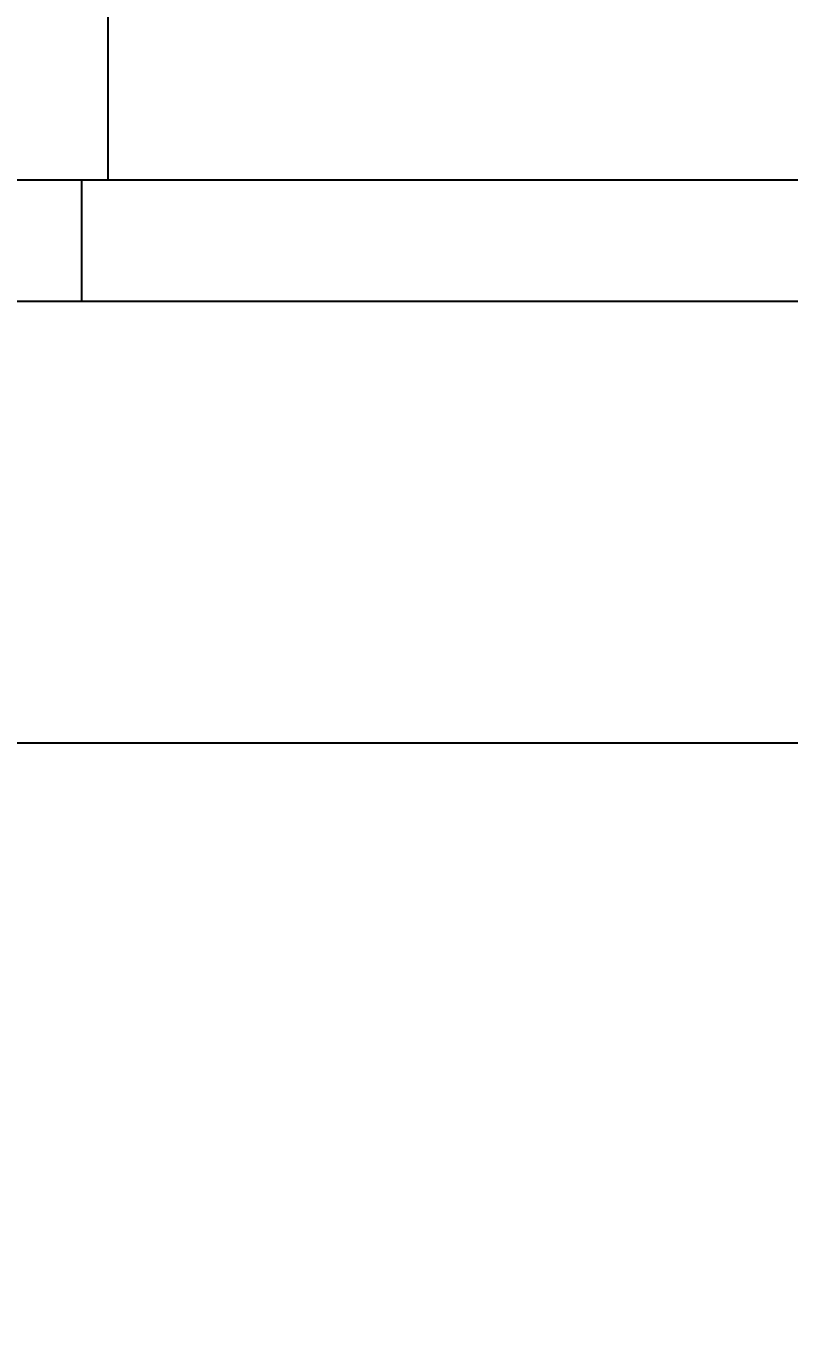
# Model space of a CAD drawing. Header units: millimetres. Extents: x 0 to 253659, y 0 to 59400.
# Drawn here: x 63007.7 to 63111.2, y 50810.6 to 50986.7 of the extents above; entities that cross this region are included whole.
import ezdxf

# ---------------------------------------------------------------- set-up
doc = ezdxf.new("R2010")
doc.units = ezdxf.units.MM
doc.header["$LTSCALE"] = 200
doc.header["$MEASUREMENT"] = 0
doc.linetypes.add('HID', pattern=[2.3, 1.5, -0.8])
doc.layers.add('A-벽', color=7, linetype='CONTINUOUS')
doc.layers.add('주방기구(기존)', color=8, linetype='HID')
doc.styles.get("Standard").update_dxf_attribs({"font": ''})
doc.styles.get('Standard').set_extended_font_data('Gulim')

msp = doc.modelspace()

# ---------------------------------------------------------------- linework, layer by layer
at = {"layer": '주방기구(기존)'}
for p, q in [((63018.855, 50965.791), (63018.855, 51702.079)), ((63612.364, 50965.791), (62614.186, 50965.791)), ((63015.253, 50965.791), (63015.253, 50949.33)), ((63612.485, 50949.33), (62922.269, 50949.33)), ((63683.898, 50889.469), (62922.269, 50889.469))]:
    msp.add_line(p, q, dxfattribs=at)
msp.add_arc((63669.232, 50914.411), 715.154, 181.998676, 211.252681, dxfattribs=at)

# ---------------------------------------------------------------- texts
at = {"layer": 'A-벽', "insert": (56860.275, 56025.894), "char_height": 20000, "attachment_point": 1}
msp.add_mtext_dynamic_manual_height_columns('2', width=367.11901, gutter_width=12.5, heights=[0], dxfattribs=at)

doc.saveas('drawing.dxf')
